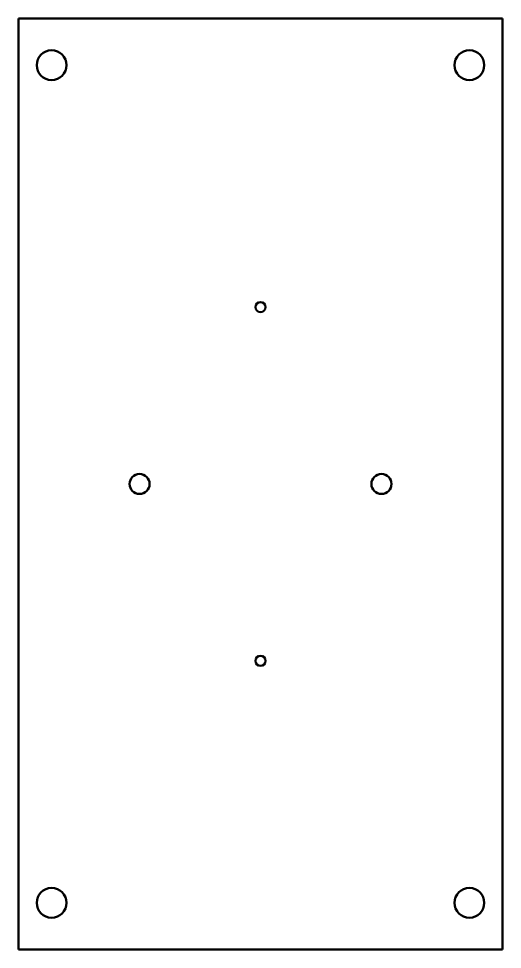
# Model space of a CAD drawing. Header units: millimetres. Extents: x 53 to 157, y 59 to 259.
import ezdxf

# ---------------------------------------------------------------- set-up
doc = ezdxf.new("R2010")
doc.units = ezdxf.units.MM
doc.layers.add('Standard', color=7, linetype='Continuous')
doc.layers.add('TOPPLATE', color=7, linetype='Continuous')

# ---------------------------------------------------------------- blocks, each defined once
blk = doc.blocks.new('SE')
at = {"layer": 'TOPPLATE', "color": 7, "linetype": 'Continuous', "lineweight": 50}
for p, q in [((52.95, 259.36), (156.95, 259.36)), ((52.95, 59.36), (52.95, 259.36)), ((156.95, 259.36), (156.95, 59.36)), ((156.95, 59.36), (52.95, 59.36))]:
    blk.add_line(p, q, dxfattribs=at)
for centre, radius in [((60.05, 249.36), 3.2), ((149.85, 249.36), 3.2), ((104.95, 197.36), 1.07), ((78.95, 159.36), 2.15), ((130.95, 159.36), 2.15), ((104.95, 121.36), 1.07), ((60.05, 69.36), 3.2), ((149.85, 69.36), 3.2)]:
    blk.add_circle(centre, radius, dxfattribs=at)

msp = doc.modelspace()

# ---------------------------------------------------------------- block references
at = {"layer": 'Standard'}
msp.add_blockref('SE', (0, 0), dxfattribs=at)

doc.saveas('drawing.dxf')
